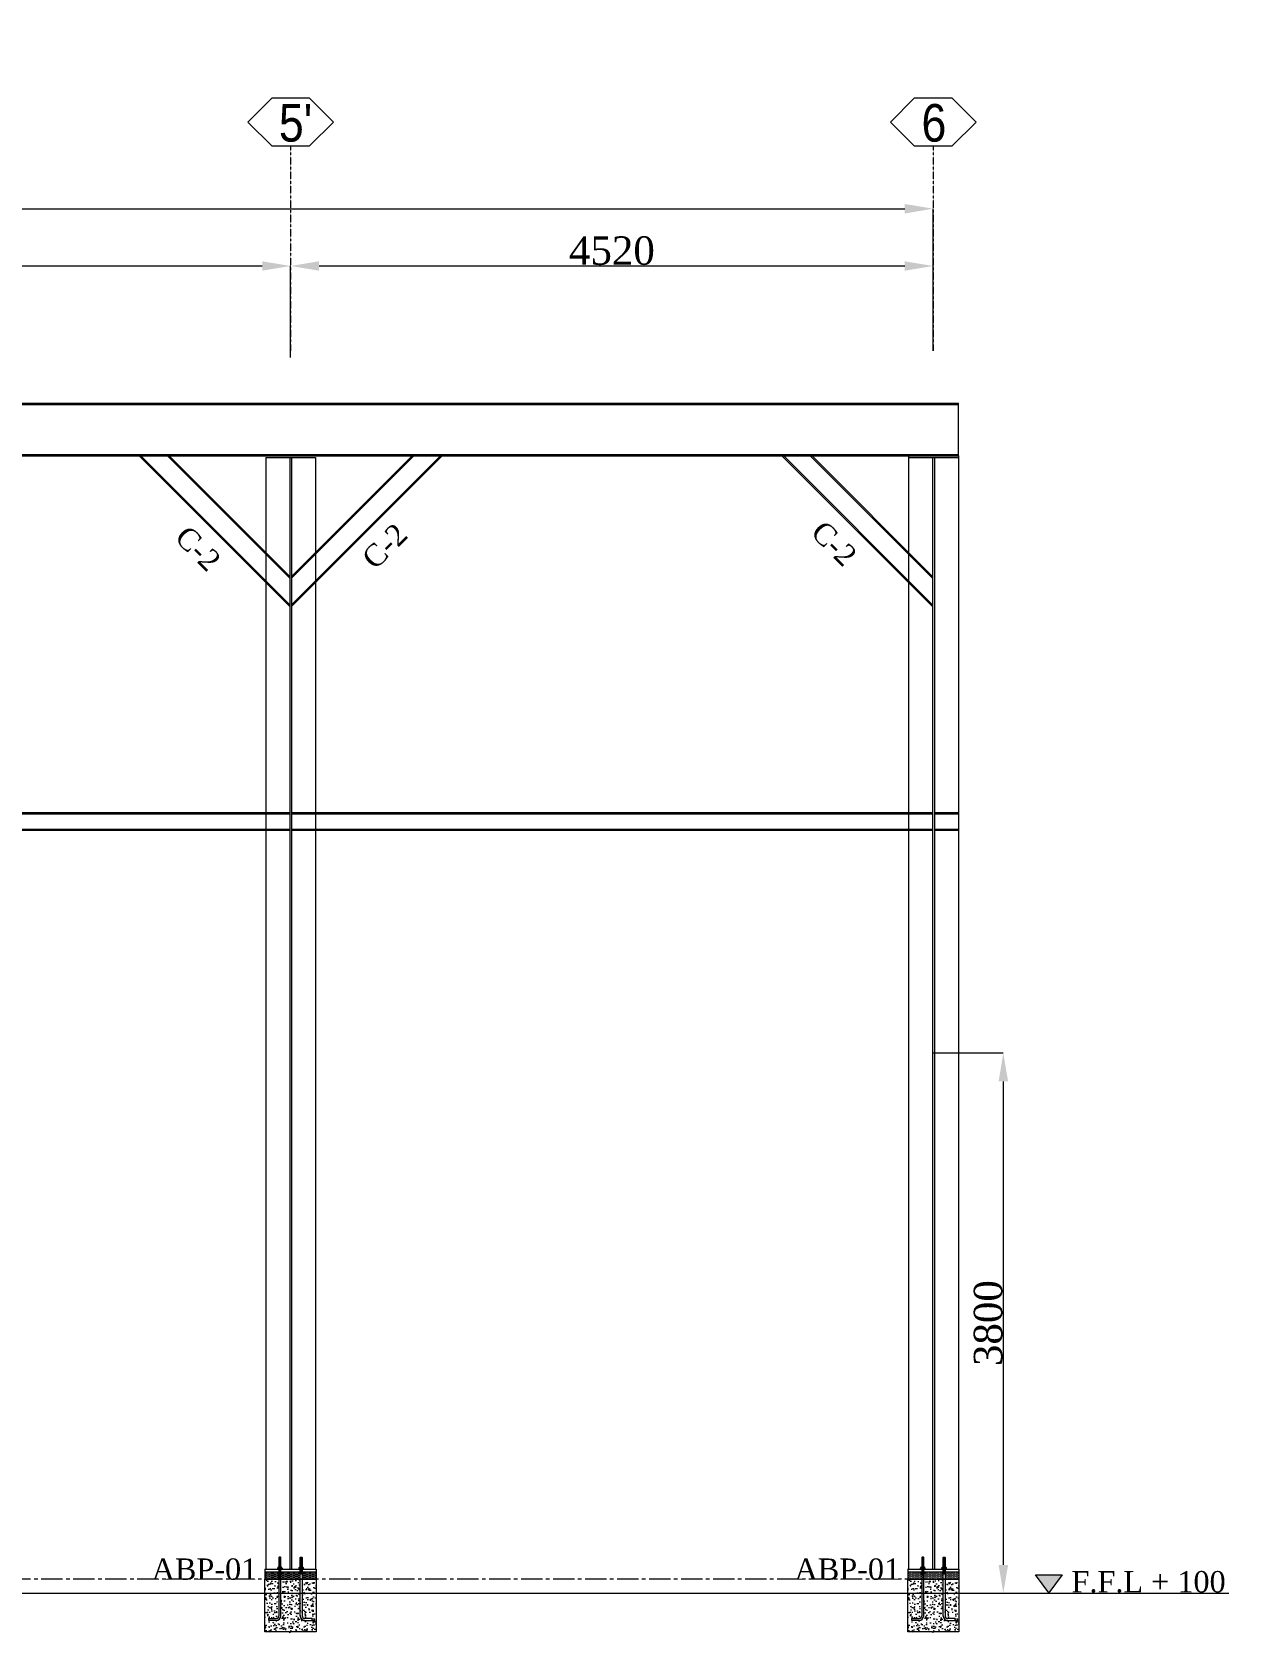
# Model space of a CAD drawing. Header units: millimetres. Extents: x 0 to 13151789, y -1482478 to 0.
# Drawn here: x 12806068 to 12814487, y -1377284 to -1366024 of the extents above; entities that cross this region are included whole.
import ezdxf
from ezdxf.entities.mleader import LeaderData, LeaderLine
from ezdxf.math import Vec2, Vec3

# ---------------------------------------------------------------- set-up
doc = ezdxf.new("R2010")
doc.units = ezdxf.units.MM
doc.header["$LTSCALE"] = 0.4
doc.header["$MEASUREMENT"] = 0
doc.header["$PDMODE"] = 66
for name, pattern in [('CENTER', [2, 1.25, -0.25, 0.25, -0.25]), ('CENTER2', [1.125, 0.75, -0.125, 0.125, -0.125]), ('XKITLINE03', [6, 3, -1, 1, -1])]:
    doc.linetypes.add(name, pattern=pattern)
doc.layers.get('Defpoints').update_dxf_attribs({"lineweight": 0})
for name, color, linetype, lineweight in [('2', 3, 'Continuous', 0), ('Bolt', 255, 'Continuous', 0), ('Grid', 202, 'CENTER', 0), ('GRIDDIM', 6, 'Continuous', 0), ('Layer 1', 7, 'Continuous', 0), ('MISCEL', 7, 'Continuous', 0), ('Other object type', 1, 'Continuous', 0), ('Outer Line', 1, 'Continuous', 0)]:
    doc.layers.add(name, color=color, linetype=linetype, lineweight=lineweight)
doc.styles.add('ARIAL_', font='arial.ttf')
doc.styles.add('style2', font='ARIALN.TTF')
doc.styles.add('TNROMAN', font='times.ttf')
doc.dimstyles.new('shahid', dxfattribs={"dimtxt": 37.0005, "dimasz": 20, "dimexe": 8, "dimexo": 10, "dimgap": 5, "dimtad": 3, "dimdec": 0, "dimrnd": 1, "dimzin": 0, "dimdsep": 46, "dimtxsty": 'style2', "dimcen": 0.09, "dimclrt": 1, "dimadec": 0, "dimazin": 0, "dimtfac": 1, "dimtdec": 0, "dimtix": 1, "dimtmove": 1, "dimatfit": 3, "dimfxl": 1, "dimtolj": 1, "dimtzin": 0, "dimlwd": 5, "dimlwe": 5, "dimarcsym": 0})

# ---------------------------------------------------------------- blocks, each defined once
blk = doc.blocks.new('*D256')
at = {"layer": 'Defpoints', "color": 0, "lineweight": 0, "transparency": 16777216}
for p in [(12812407, -1367267), (12769911, -1368267), (12812407, -1368267)]:
    blk.add_point(p, dxfattribs=at)
at = {"layer": 'Layer 1', "color": 8, "lineweight": 5, "transparency": 16777216}
for p, q in [((12769911, -1368267), (12769911, -1367267)), ((12770111, -1367267), (12812207, -1367267)), ((12812407, -1368267), (12812407, -1367267))]:
    blk.add_line(p, q, dxfattribs=at)
at = {"layer": 'Layer 1', "color": 8, "lineweight": 0, "transparency": 16777216}
for points in [[(12770111, -1367234), (12770111, -1367301), (12769911, -1367267)], [(12812207, -1367234), (12812207, -1367301), (12812407, -1367267)]]:
    blk.add_solid(points, dxfattribs=at)
at = {"layer": 'Layer 1', "color": 2, "lineweight": 0, "transparency": 16777216, "insert": (12791159, -1367158), "char_height": 200, "attachment_point": 5, "style": 'TNROMAN'}
blk.add_mtext('\\A1;LENGTH : 42496 O/O OF STEEL LINE ', dxfattribs=at)
blk = doc.blocks.new('*D257')
at = {"layer": 'Defpoints', "color": 0, "lineweight": 0, "transparency": 16777216}
for p in [(12807887, -1367670), (12803367, -1368291), (12807887, -1368313)]:
    blk.add_point(p, dxfattribs=at)
at = {"layer": 'Layer 1', "color": 8, "lineweight": 5, "transparency": 16777216}
for p, q in [((12803367, -1368291), (12803367, -1367670)), ((12803567, -1367670), (12807687, -1367670)), ((12807887, -1368313), (12807887, -1367670))]:
    blk.add_line(p, q, dxfattribs=at)
at = {"layer": 'Layer 1', "color": 8, "lineweight": 0, "transparency": 16777216}
for points in [[(12803567, -1367637), (12803567, -1367703), (12803367, -1367670)], [(12807687, -1367637), (12807687, -1367703), (12807887, -1367670)]]:
    blk.add_solid(points, dxfattribs=at)
at = {"layer": 'Layer 1', "color": 2, "lineweight": 0, "transparency": 16777216, "insert": (12805627, -1367563), "char_height": 200, "attachment_point": 5, "style": 'TNROMAN'}
blk.add_mtext('\\A1;4520', dxfattribs=at)
blk = doc.blocks.new('*D258')
at = {"layer": 'Defpoints', "color": 0, "lineweight": 0, "transparency": 16777216}
for p in [(12812407, -1367670), (12812407, -1367892), (12807887, -1368313)]:
    blk.add_point(p, dxfattribs=at)
at = {"layer": 'Layer 1', "color": 8, "lineweight": 5, "transparency": 16777216}
for p, q in [((12807887, -1368313), (12807887, -1367670)), ((12808087, -1367670), (12812207, -1367670)), ((12812407, -1367892), (12812407, -1367670))]:
    blk.add_line(p, q, dxfattribs=at)
at = {"layer": 'Layer 1', "color": 8, "lineweight": 0, "transparency": 16777216}
for points in [[(12808087, -1367637), (12808087, -1367703), (12807887, -1367670)], [(12812207, -1367637), (12812207, -1367703), (12812407, -1367670)]]:
    blk.add_solid(points, dxfattribs=at)
at = {"layer": 'Layer 1', "color": 2, "lineweight": 0, "transparency": 16777216, "insert": (12810147, -1367563), "char_height": 200, "attachment_point": 5, "style": 'TNROMAN'}
blk.add_mtext('\\A1;4520', dxfattribs=at)
blk = doc.blocks.new('*D265')
at = {"layer": 'Defpoints', "color": 0, "lineweight": 0, "transparency": 16777216}
for p in [(12812403, -1373205), (12812403, -1377005), (12812900, -1377005)]:
    blk.add_point(p, dxfattribs=at)
at = {"layer": 'Layer 1', "color": 8, "lineweight": 5, "transparency": 16777216}
for p, q in [((12812403, -1373205), (12812900, -1373205)), ((12812900, -1373405), (12812900, -1376805)), ((12812403, -1377005), (12812900, -1377005))]:
    blk.add_line(p, q, dxfattribs=at)
at = {"layer": 'Layer 1', "color": 8, "lineweight": 0, "transparency": 16777216}
for points in [[(12812867, -1373405), (12812934, -1373405), (12812900, -1373205)], [(12812867, -1376805), (12812934, -1376805), (12812900, -1377005)]]:
    blk.add_solid(points, dxfattribs=at)
at = {"layer": 'Layer 1', "color": 2, "lineweight": 0, "transparency": 16777216, "insert": (12812794, -1375105), "char_height": 200, "attachment_point": 5, "rotation": 90, "style": 'TNROMAN'}
blk.add_mtext('\\A1;3800', dxfattribs=at)

msp = doc.modelspace()

# ---------------------------------------------------------------- hatches: boundary and pattern name
at = {"layer": 'Bolt', "linetype": 'Continuous', "lineweight": 0, "ltscale": 20}
h = msp.add_hatch(dxfattribs=at)
h.set_pattern_fill('DOTS', color=4, scale=120)
h.set_pattern_definition([(0, (5202624.713, -2062242.627), (3.75, 7.5), [0, -7.5])])
h.paths.add_polyline_path([(12807818.1, -1376866.4), (12807810, -1376866.4), (12807810.9, -1376866.4, -0.1443782), (12807804.9, -1376864.3), (12807804.9, -1376855.6), (12807818.1, -1376855.4), (12807818.1, -1376854.8), (12807706.5, -1376854.8), (12807706.5, -1376904.8), (12807818.1, -1376904.8)])
h.paths.add_polyline_path([(12807798.3, -1376865.3, -0.0762137), (12807797.4, -1376864.3)], flags=16)
h.paths.add_polyline_path([(12807954.9, -1376866.4), (12807949.2, -1376866.4), (12807948.4, -1376865.4, -0.0858055), (12807947.4, -1376864.3), (12807947.4, -1376855.9), (12807954.9, -1376855.9), (12807954.9, -1376854.8), (12807818.1, -1376854.8), (12807818.1, -1376855.9), (12807825.6, -1376855.9), (12807825.6, -1376864.3, -0.0858055), (12807824.6, -1376865.4), (12807823.8, -1376866.4), (12807818.1, -1376866.4), (12807818.1, -1376904.8), (12807954.9, -1376904.8)])
h.paths.add_polyline_path([(12808066.5, -1376854.8), (12807968.1, -1376854.8), (12807968.1, -1376855.9), (12807975.6, -1376855.9), (12807975.6, -1376864.3, -0.0762137), (12807974.7, -1376865.3), (12807973.8, -1376866.4), (12807968.1, -1376866.4), (12807968.1, -1376904.8), (12808066.5, -1376904.8)])
h = msp.add_hatch(dxfattribs=at)
h.set_pattern_fill('DOTS', color=4, scale=120)
h.set_pattern_definition([(0, (5207146.558, -2062242.627), (3.75, 7.5), [0, -7.5])])
h.paths.add_polyline_path([(12812340, -1376866.4), (12812331.9, -1376866.4), (12812332.8, -1376866.4, -0.1443782), (12812326.7, -1376864.3), (12812326.7, -1376855.6), (12812340, -1376855.4), (12812340, -1376854.8), (12812228.3, -1376854.8), (12812228.3, -1376904.8), (12812340, -1376904.8)])
h.paths.add_polyline_path([(12812320.1, -1376865.3, -0.0762137), (12812319.3, -1376864.3)], flags=16)
h.paths.add_polyline_path([(12812476.7, -1376866.4), (12812471.1, -1376866.4), (12812470.2, -1376865.4, -0.0858055), (12812469.3, -1376864.3), (12812469.3, -1376855.9), (12812476.7, -1376855.9), (12812476.7, -1376854.8), (12812340, -1376854.8), (12812340, -1376855.9), (12812347.4, -1376855.9), (12812347.4, -1376864.3, -0.0858055), (12812346.5, -1376865.4), (12812345.6, -1376866.4), (12812340, -1376866.4), (12812340, -1376904.8), (12812476.7, -1376904.8)])
h.paths.add_polyline_path([(12812588.3, -1376854.8), (12812490, -1376854.8), (12812490, -1376855.9), (12812497.4, -1376855.9), (12812497.4, -1376864.3, -0.0762137), (12812496.6, -1376865.3), (12812495.7, -1376866.4), (12812490, -1376866.4), (12812490, -1376904.8), (12812588.3, -1376904.8)])
at = {"layer": 'Other object type', "lineweight": 0, "transparency": 33554526}
h = msp.add_hatch(dxfattribs=at)
h.set_pattern_fill('AR-CONC', color=255, scale=10)
h.set_pattern_definition([(50, (5201160.493, -2060284.834), (71.72601826, -6.2752135), [7.5, -82.5]), (355, (5201160.49, -2060284.834), (-13.87513336, 75.2192134), [6, -66]), (100.4514445, (5201166.47, -2060285.36), (57.8508847, 68.9439991), [6.3740192, -70.1142112]), (46.1842, (5201160.49, -2060264.83), (106.7241331, -16.5519281), [11.25, -123.75]), (96.6356355, (5201169.39, -2060266.21), (93.4661946, 97.4118601), [9.5610342, -105.171376]), (351.184164, (5201160.49, -2060264.83), (93.4661945, 97.41186), [9, -99.0000001]), (21, (5201170.493, -2060269.834), (59.6907052, -40.26188907), [7.5, -82.5]), (326, (5201170.49, -2060269.834), (24.3315332, 72.5150045), [6, -66]), (71.4514447, (5201175.47, -2060273.19), (84.0222377, 32.2531153), [6.374019, -70.1142112]), (37.5, (5201160.493, -2060284.834), (1.21598553, 33.28938538), [0, -65.2, 0, -67, 0, -66.25]), (7.5, (5201160.493, -2060284.834), (26.30695374, 39.44117119), [0, -38.2, 0, -63.7, 0, -25.25]), (327.5, (5201138.193, -2060284.834), (53.38224362, -2.25548717), [0, -25, 0, -78, 0, -103.5]), (317.5, (5201128.193, -2060284.834), (58.31861693, 10.01049823), [0, -32.5, 0, -51.8, 0, -73.5])])
h.paths.add_polyline_path([(12807954.9, -1376904.8), (12807818.1, -1376904.8), (12807818.1, -1377163.7, -0.4142167), (12807785.5, -1377196.3), (12807734.5, -1377196.3), (12807734.5, -1377183), (12807785.5, -1377183, 0.4142179), (12807804.9, -1377163.7), (12807804.9, -1376904.8), (12807706.5, -1376904.8), (12807706.5, -1377275.5), (12807879.6, -1377275.5), (12807882.8, -1377284.3), (12807889.2, -1377266.8), (12807892.4, -1377275.5), (12808066.5, -1377275.5), (12808066.5, -1376904.8), (12807968.1, -1376904.8), (12807968.1, -1377163.7, 0.4142093), (12807987.5, -1377183), (12808038.5, -1377183), (12808038.5, -1377196.3), (12807987.5, -1377196.3, -0.4142104), (12807954.9, -1377163.7)])
h = msp.add_hatch(dxfattribs=at)
h.set_pattern_fill('AR-CONC', color=255, scale=10)
h.set_pattern_definition([(50, (5205682.34, -2060284.834), (71.72601826, -6.2752135), [7.5, -82.5]), (355, (5205682.34, -2060284.834), (-13.87513336, 75.2192134), [6, -66]), (100.4514445, (5205688.315, -2060285.36), (57.8508847, 68.9439991), [6.3740192, -70.1142112]), (46.1842, (5205682.34, -2060264.83), (106.7241331, -16.5519281), [11.25, -123.75]), (96.6356355, (5205691.23, -2060266.21), (93.4661946, 97.4118601), [9.5610342, -105.171376]), (351.184164, (5205682.34, -2060264.83), (93.4661945, 97.41186), [9, -99.0000001]), (21, (5205692.34, -2060269.834), (59.6907052, -40.26188907), [7.5, -82.5]), (326, (5205692.34, -2060269.834), (24.3315332, 72.5150045), [6, -66]), (71.4514447, (5205697.31, -2060273.19), (84.0222377, 32.2531153), [6.374019, -70.1142112]), (37.5, (5205682.338, -2060284.834), (1.21598553, 33.28938538), [0, -65.2, 0, -67, 0, -66.25]), (7.5, (5205682.34, -2060284.834), (26.30695374, 39.44117119), [0, -38.2, 0, -63.7, 0, -25.25]), (327.5, (5205660.038, -2060284.834), (53.38224362, -2.25548717), [0, -25, 0, -78, 0, -103.5]), (317.5, (5205650.04, -2060284.834), (58.31861693, 10.01049823), [0, -32.5, 0, -51.8, 0, -73.5])])
h.paths.add_polyline_path([(12812476.7, -1376904.8), (12812340, -1376904.8), (12812340, -1377163.7, -0.4142167), (12812307.4, -1377196.3), (12812256.3, -1377196.3), (12812256.3, -1377183), (12812307.4, -1377183, 0.4142179), (12812326.7, -1377163.7), (12812326.7, -1376904.8), (12812228.3, -1376904.8), (12812228.3, -1377275.5), (12812401.4, -1377275.5), (12812404.6, -1377284.3), (12812411.1, -1377266.8), (12812414.2, -1377275.5), (12812588.3, -1377275.5), (12812588.3, -1376904.8), (12812490, -1376904.8), (12812490, -1377163.7, 0.4142093), (12812509.3, -1377183), (12812560.4, -1377183), (12812560.4, -1377196.3), (12812509.3, -1377196.3, -0.4142104), (12812476.7, -1377163.7)])
at = {"layer": 'Other object type', "lineweight": 0}
h = msp.add_hatch(color=4, dxfattribs=at)
h.dxf.hatch_style = 1
h.paths.add_polyline_path([(12813126.8, -1376876.3), (12813220.4, -1377002.3), (12813314, -1376876.3)])

# ---------------------------------------------------------------- linework, layer by layer
at = {"layer": '2', "lineweight": 0}
for p, q in [((12807712.3, -1369016.8), (12807712.3, -1376834.8)), ((12807881.3, -1369016.8), (12807881.3, -1376834.8)), ((12807893.3, -1369016.8), (12807893.3, -1376834.8)), ((12808062.3, -1369016.8), (12808062.3, -1376834.8)), ((12812234.2, -1369004.8), (12812234.2, -1376834.8)), ((12812403.2, -1369016.8), (12812403.2, -1376834.8)), ((12812415.2, -1369016.8), (12812415.2, -1376834.8)), ((12812584.2, -1369004.8), (12812584.2, -1376834.8)), ((12807706.5, -1376834.8), (12808066.5, -1376834.8)), ((12807706.5, -1376834.8), (12807706.5, -1376854.8)), ((12808066.5, -1376834.8), (12808066.5, -1376854.8)), ((12812228.3, -1376834.8), (12812588.3, -1376834.8)), ((12812228.3, -1376834.8), (12812228.3, -1376854.8)), ((12812588.3, -1376834.8), (12812588.3, -1376854.8)), ((12807706.5, -1376854.8), (12808066.5, -1376854.8)), ((12812228.3, -1376854.8), (12812588.3, -1376854.8))]:
    msp.add_line(p, q, dxfattribs=at)
at = {"layer": '2', "lineweight": 0, "const_width": 5}
for points in [[(12808066.5, -1376854.8), (12807706.5, -1376854.8), (12807706.5, -1376834.8), (12808066.5, -1376834.8)], [(12812588.3, -1376854.8), (12812228.3, -1376854.8), (12812228.3, -1376834.8), (12812588.3, -1376834.8)]]:
    msp.add_lwpolyline(points, close=True, dxfattribs=at)
at = {"layer": 'Bolt', "color": 4, "linetype": 'Continuous', "lineweight": 0, "ltscale": 20}
for p, q in [((12807797.7, -1376856.7), (12807797.7, -1376856.7)), ((12807799.2, -1376866.1), (12807799.2, -1376866.1)), ((12807802.3, -1376866.1), (12807802.3, -1376866.1)), ((12807805.5, -1376866.1), (12807805.5, -1376866.1)), ((12807808.6, -1376866.1), (12807808.6, -1376866.1)), ((12807825.8, -1376856.7), (12807825.8, -1376856.7)), ((12807961.7, -1376866.1), (12807961.7, -1376866.1)), ((12812319.5, -1376856.7), (12812319.5, -1376856.7)), ((12812321.1, -1376866.1), (12812321.1, -1376866.1)), ((12812324.2, -1376866.1), (12812324.2, -1376866.1)), ((12812327.3, -1376866.1), (12812327.3, -1376866.1)), ((12812330.4, -1376866.1), (12812330.4, -1376866.1)), ((12812347.6, -1376856.7), (12812347.6, -1376856.7)), ((12812483.6, -1376866.1), (12812483.6, -1376866.1))]:
    msp.add_line(p, q, dxfattribs=at)
at = {"layer": 'Grid', "linetype": 'XKITLINE03', "lineweight": 0}
for p, q in [((12807887.3, -1366825.4), (12807887.3, -1368266.8)), ((12812407.3, -1366825.4), (12812407.3, -1368266.8))]:
    msp.add_line(p, q, dxfattribs=at)
at = {"layer": 'Grid', "linetype": 'XKITLINE03', "lineweight": 0, "ltscale": 350}
for points in [[(12807754.2, -1366825.4), (12808020.5, -1366825.4), (12808188.3, -1366657.6), (12808020.5, -1366489.8), (12807754.2, -1366489.8), (12807586.4, -1366657.6)], [(12812274.2, -1366825.4), (12812540.5, -1366825.4), (12812708.3, -1366657.6), (12812540.5, -1366489.8), (12812274.2, -1366489.8), (12812106.4, -1366657.6)]]:
    msp.add_lwpolyline(points, close=True, dxfattribs=at)
at = {"layer": 'GRIDDIM', "lineweight": 0}
msp.add_line((12812234.2, -1369016.8), (12812584.2, -1369016.8), dxfattribs=at)
at = {"layer": 'MISCEL', "lineweight": 0}
for p, q in [((12807831.3, -1376833.2), (12807791.7, -1376833.2)), ((12807791.7, -1376834.8), (12807791.7, -1376833.2)), ((12807831.3, -1376834.8), (12807791.7, -1376834.8)), ((12807796.3, -1376833.2), (12807796.3, -1376834.8)), ((12807797.4, -1376824.3), (12807799.2, -1376822.1)), ((12807797.4, -1376824.3), (12807797.4, -1376832.6)), ((12807825.6, -1376832.6), (12807797.4, -1376832.6)), ((12807823.8, -1376822.1), (12807799.2, -1376822.1)), ((12807804.7, -1376822.9), (12807817.9, -1376822.7)), ((12807806.5, -1376750.8), (12807804.9, -1376752.4)), ((12807804.9, -1376752.4), (12807804.9, -1377163.7)), ((12807804.9, -1376753.4), (12807818, -1376753.1)), ((12807804.9, -1376756.8), (12807818.1, -1376756.5)), ((12807804.9, -1376764), (12807818.1, -1376763.8)), ((12807804.9, -1376771.3), (12807818.1, -1376771)), ((12807804.9, -1376778.5), (12807818, -1376778.3)), ((12807804.9, -1376785.8), (12807818.1, -1376785.6)), ((12807804.9, -1376793), (12807818.1, -1376792.8)), ((12807804.9, -1376802.2), (12807818.1, -1376802)), ((12807804.9, -1376809.5), (12807818.1, -1376809.3)), ((12807804.9, -1376818.7), (12807818.1, -1376818.4)), ((12807804.9, -1376820.5), (12807818.1, -1376820.3)), ((12807804.9, -1376829.3), (12807804.9, -1376838.2)), ((12807804.9, -1376847.2), (12807818.1, -1376847)), ((12807804.9, -1376848.3), (12807818.1, -1376848.1)), ((12807805, -1376825.5), (12807818.2, -1376825.2)), ((12807805.2, -1376753.1), (12807816.6, -1376752.9)), ((12807805.4, -1376760.4), (12807818.1, -1376760.2)), ((12807805.5, -1376767.6), (12807818.1, -1376767.4)), ((12807805.6, -1376774.9), (12807818.1, -1376774.7)), ((12807805.7, -1376782.1), (12807817.1, -1376781.9)), ((12807805.7, -1376798.6), (12807817.1, -1376798.4)), ((12807805.9, -1376789.4), (12807817.2, -1376789.2)), ((12807805.9, -1376796.7), (12807817.2, -1376796.5)), ((12807805.9, -1376805.9), (12807817.2, -1376805.7)), ((12807805.9, -1376813.1), (12807817.2, -1376812.9)), ((12807805.9, -1376815), (12807817.2, -1376814.8)), ((12807805.9, -1376827.6), (12807817.2, -1376827.4)), ((12807805.9, -1376841.5), (12807817.2, -1376841.3)), ((12807816.5, -1376750.8), (12807806.5, -1376750.8)), ((12807818.1, -1376752.4), (12807816.5, -1376750.8)), ((12807818.1, -1377163.7), (12807818.1, -1376752.4)), ((12807825.6, -1376824.3), (12807823.8, -1376822.1)), ((12807825.6, -1376832.6), (12807825.6, -1376824.3)), ((12807826.7, -1376833.2), (12807826.7, -1376834.8)), ((12807831.3, -1376834.8), (12807831.3, -1376833.2)), ((12807941.7, -1376833.2), (12807981.3, -1376833.2)), ((12807941.7, -1376834.8), (12807941.7, -1376833.2)), ((12807941.7, -1376834.8), (12807981.3, -1376834.8)), ((12807946.3, -1376833.2), (12807946.3, -1376834.8)), ((12807947.4, -1376824.3), (12807949.2, -1376822.1)), ((12807947.4, -1376832.6), (12807947.4, -1376824.3)), ((12807947.4, -1376832.6), (12807975.6, -1376832.6)), ((12807949.2, -1376822.1), (12807973.8, -1376822.1)), ((12807968, -1376825.5), (12807954.8, -1376825.2)), ((12807954.9, -1376752.4), (12807956.5, -1376750.8)), ((12807954.9, -1377163.7), (12807954.9, -1376752.4)), ((12807968.1, -1376785.8), (12807954.9, -1376785.6)), ((12807968.1, -1376793), (12807954.9, -1376792.8)), ((12807968.1, -1376802.2), (12807954.9, -1376802)), ((12807968.1, -1376809.5), (12807954.9, -1376809.3)), ((12807968.1, -1376818.7), (12807954.9, -1376818.4)), ((12807968.1, -1376820.5), (12807954.9, -1376820.3)), ((12807968.1, -1376847.2), (12807954.9, -1376847)), ((12807968.1, -1376848.3), (12807954.9, -1376848.1)), ((12807968.1, -1376753.4), (12807955, -1376753.1)), ((12807968.2, -1376756.8), (12807955, -1376756.5)), ((12807968.2, -1376764), (12807955, -1376763.8)), ((12807968.2, -1376778.5), (12807955, -1376778.3)), ((12807968.4, -1376771.3), (12807955.1, -1376771.1)), ((12807968.3, -1376822.9), (12807955.1, -1376822.7)), ((12807967.1, -1376789.4), (12807955.8, -1376789.2)), ((12807967.1, -1376796.7), (12807955.8, -1376796.5)), ((12807967.1, -1376805.9), (12807955.8, -1376805.7)), ((12807967.1, -1376813.1), (12807955.8, -1376812.9)), ((12807967.1, -1376815), (12807955.8, -1376814.8)), ((12807967.1, -1376827.6), (12807955.8, -1376827.4)), ((12807967.1, -1376841.5), (12807955.8, -1376841.3)), ((12807967.3, -1376760.4), (12807955.9, -1376760.2)), ((12807967.3, -1376767.6), (12807955.9, -1376767.4)), ((12807967.3, -1376782.1), (12807955.9, -1376781.9)), ((12807967.3, -1376798.6), (12807955.9, -1376798.4)), ((12807967.4, -1376754.9), (12807956.1, -1376754.7)), ((12807967.4, -1376774.9), (12807956.1, -1376774.7)), ((12807956.5, -1376750.8), (12807966.5, -1376750.8)), ((12807966.5, -1376750.8), (12807968.1, -1376752.4)), ((12807968.1, -1376752.4), (12807968.1, -1377163.7)), ((12807968.1, -1376829.3), (12807968.1, -1376838.2)), ((12807975.6, -1376824.3), (12807973.8, -1376822.1)), ((12807975.6, -1376824.3), (12807975.6, -1376832.6)), ((12807976.7, -1376833.2), (12807976.7, -1376834.8)), ((12807981.3, -1376834.8), (12807981.3, -1376833.2)), ((12812353.2, -1376833.2), (12812313.5, -1376833.2)), ((12812313.5, -1376834.8), (12812313.5, -1376833.2)), ((12812353.2, -1376834.8), (12812313.5, -1376834.8)), ((12812318.1, -1376833.2), (12812318.1, -1376834.8)), ((12812319.3, -1376824.3), (12812321, -1376822.1)), ((12812319.3, -1376824.3), (12812319.3, -1376832.6)), ((12812347.4, -1376832.6), (12812319.3, -1376832.6)), ((12812345.6, -1376822.1), (12812321, -1376822.1)), ((12812326.5, -1376822.9), (12812339.8, -1376822.7)), ((12812328.3, -1376750.8), (12812326.7, -1376752.4)), ((12812326.7, -1376752.4), (12812326.7, -1377163.7)), ((12812326.7, -1376753.4), (12812339.8, -1376753.1)), ((12812326.7, -1376756.8), (12812340, -1376756.5)), ((12812326.7, -1376764), (12812340, -1376763.8)), ((12812326.7, -1376771.3), (12812340, -1376771)), ((12812326.7, -1376778.5), (12812339.8, -1376778.3)), ((12812326.7, -1376785.8), (12812340, -1376785.6)), ((12812326.7, -1376793), (12812340, -1376792.8)), ((12812326.7, -1376802.2), (12812340, -1376802)), ((12812326.7, -1376809.5), (12812340, -1376809.3)), ((12812326.7, -1376818.7), (12812340, -1376818.4)), ((12812326.7, -1376820.5), (12812340, -1376820.3)), ((12812326.7, -1376829.3), (12812326.7, -1376838.2)), ((12812326.7, -1376847.2), (12812340, -1376847)), ((12812326.7, -1376848.3), (12812340, -1376848.1)), ((12812326.9, -1376825.5), (12812340.1, -1376825.2)), ((12812327.1, -1376753.1), (12812338.4, -1376752.9)), ((12812327.2, -1376760.4), (12812340, -1376760.2)), ((12812327.3, -1376767.6), (12812340, -1376767.4)), ((12812327.5, -1376774.9), (12812340, -1376774.7)), ((12812327.6, -1376782.1), (12812338.9, -1376781.9)), ((12812327.6, -1376798.6), (12812338.9, -1376798.4)), ((12812327.7, -1376789.4), (12812339, -1376789.2)), ((12812327.7, -1376796.7), (12812339, -1376796.5)), ((12812327.7, -1376805.9), (12812339, -1376805.7)), ((12812327.7, -1376813.1), (12812339, -1376812.9)), ((12812327.7, -1376815), (12812339, -1376814.8)), ((12812327.7, -1376827.6), (12812339, -1376827.4)), ((12812327.8, -1376841.5), (12812339.1, -1376841.3)), ((12812338.4, -1376750.8), (12812328.3, -1376750.8)), ((12812340, -1376752.4), (12812338.4, -1376750.8)), ((12812340, -1377163.7), (12812340, -1376752.4)), ((12812347.4, -1376824.3), (12812345.6, -1376822.1)), ((12812347.4, -1376832.6), (12812347.4, -1376824.3)), ((12812348.6, -1376833.2), (12812348.6, -1376834.8)), ((12812353.2, -1376834.8), (12812353.2, -1376833.2)), ((12812463.5, -1376833.2), (12812503.2, -1376833.2)), ((12812463.5, -1376834.8), (12812463.5, -1376833.2)), ((12812463.5, -1376834.8), (12812503.2, -1376834.8)), ((12812468.1, -1376833.2), (12812468.1, -1376834.8)), ((12812469.3, -1376824.3), (12812471.1, -1376822.1)), ((12812469.3, -1376832.6), (12812469.3, -1376824.3)), ((12812469.3, -1376832.6), (12812497.4, -1376832.6)), ((12812471.1, -1376822.1), (12812495.7, -1376822.1)), ((12812489.8, -1376825.5), (12812476.6, -1376825.2)), ((12812476.7, -1376752.4), (12812478.3, -1376750.8)), ((12812476.7, -1377163.7), (12812476.7, -1376752.4)), ((12812490, -1376785.8), (12812476.7, -1376785.6)), ((12812490, -1376793), (12812476.7, -1376792.8)), ((12812490, -1376802.2), (12812476.7, -1376802)), ((12812490, -1376809.5), (12812476.7, -1376809.3)), ((12812490, -1376818.7), (12812476.7, -1376818.4)), ((12812490, -1376820.5), (12812476.7, -1376820.3)), ((12812490, -1376847.2), (12812476.7, -1376847)), ((12812490, -1376848.3), (12812476.7, -1376848.1)), ((12812490, -1376753.4), (12812476.9, -1376753.1)), ((12812490.1, -1376756.8), (12812476.9, -1376756.5)), ((12812490.1, -1376764), (12812476.9, -1376763.8)), ((12812490.1, -1376778.5), (12812476.9, -1376778.3)), ((12812490.2, -1376822.9), (12812476.9, -1376822.7)), ((12812490.2, -1376771.3), (12812477, -1376771.1)), ((12812489, -1376789.4), (12812477.6, -1376789.2)), ((12812489, -1376796.7), (12812477.6, -1376796.5)), ((12812489, -1376805.9), (12812477.6, -1376805.7)), ((12812489, -1376813.1), (12812477.6, -1376812.9)), ((12812489, -1376815), (12812477.6, -1376814.8)), ((12812489, -1376827.6), (12812477.6, -1376827.4)), ((12812488.9, -1376841.5), (12812477.6, -1376841.3)), ((12812489.1, -1376760.4), (12812477.8, -1376760.2)), ((12812489.1, -1376767.6), (12812477.8, -1376767.4)), ((12812489.1, -1376782.1), (12812477.8, -1376781.9)), ((12812489.1, -1376798.6), (12812477.8, -1376798.4)), ((12812489.2, -1376754.9), (12812477.9, -1376754.7)), ((12812489.2, -1376774.9), (12812477.9, -1376774.7)), ((12812478.3, -1376750.8), (12812488.4, -1376750.8)), ((12812488.4, -1376750.8), (12812490, -1376752.4)), ((12812490, -1376752.4), (12812490, -1377163.7)), ((12812490, -1376829.3), (12812490, -1376838.2)), ((12812497.4, -1376824.3), (12812495.7, -1376822.1)), ((12812497.4, -1376824.3), (12812497.4, -1376832.6)), ((12812498.6, -1376833.2), (12812498.6, -1376834.8)), ((12812503.2, -1376834.8), (12812503.2, -1376833.2)), ((12807825.6, -1376855.9), (12807797.4, -1376855.9)), ((12807797.4, -1376864.3), (12807797.4, -1376855.9)), ((12807797.4, -1376864.3), (12807799.2, -1376866.4)), ((12807823.8, -1376866.4), (12807799.2, -1376866.4)), ((12807804.9, -1376855.6), (12807818.1, -1376855.4)), ((12807804.9, -1376864.3), (12807804.9, -1376855.9)), ((12807804.9, -1376862.9), (12807818.1, -1376862.6)), ((12807804.9, -1376870.7), (12807818.1, -1376870.5)), ((12807805.9, -1376852), (12807817.2, -1376851.8)), ((12807805.9, -1376859.2), (12807817.2, -1376859)), ((12807805.9, -1376866.5), (12807817.2, -1376866.3)), ((12807825.6, -1376864.3), (12807823.8, -1376866.4)), ((12807825.6, -1376855.9), (12807825.6, -1376864.3)), ((12807947.4, -1376855.9), (12807975.6, -1376855.9)), ((12807947.4, -1376855.9), (12807947.4, -1376864.3)), ((12807947.4, -1376864.3), (12807949.2, -1376866.4)), ((12807949.2, -1376866.4), (12807973.8, -1376866.4)), ((12807968.1, -1376855.6), (12807954.9, -1376855.4)), ((12807968.1, -1376862.9), (12807954.9, -1376862.6)), ((12807968.1, -1376870.7), (12807954.9, -1376870.5)), ((12807967.1, -1376852), (12807955.8, -1376851.8)), ((12807967.1, -1376859.2), (12807955.8, -1376859)), ((12807967.1, -1376866.5), (12807955.8, -1376866.3)), ((12807968.1, -1376864.3), (12807968.1, -1376855.9)), ((12807975.6, -1376864.3), (12807973.8, -1376866.4)), ((12807975.6, -1376864.3), (12807975.6, -1376855.9)), ((12812347.4, -1376855.9), (12812319.3, -1376855.9)), ((12812319.3, -1376864.3), (12812319.3, -1376855.9)), ((12812319.3, -1376864.3), (12812321, -1376866.4)), ((12812345.6, -1376866.4), (12812321, -1376866.4)), ((12812326.7, -1376855.6), (12812340, -1376855.4)), ((12812326.7, -1376864.3), (12812326.7, -1376855.9)), ((12812326.7, -1376862.9), (12812340, -1376862.6)), ((12812326.7, -1376870.7), (12812340, -1376870.5)), ((12812327.8, -1376852), (12812339.1, -1376851.8)), ((12812327.8, -1376859.2), (12812339.1, -1376859)), ((12812327.8, -1376866.5), (12812339.1, -1376866.3)), ((12812347.4, -1376864.3), (12812345.6, -1376866.4)), ((12812347.4, -1376855.9), (12812347.4, -1376864.3)), ((12812469.3, -1376855.9), (12812497.4, -1376855.9)), ((12812469.3, -1376855.9), (12812469.3, -1376864.3)), ((12812469.3, -1376864.3), (12812471.1, -1376866.4)), ((12812471.1, -1376866.4), (12812495.7, -1376866.4)), ((12812490, -1376855.6), (12812476.7, -1376855.4)), ((12812490, -1376862.9), (12812476.7, -1376862.6)), ((12812490, -1376870.7), (12812476.7, -1376870.5)), ((12812488.9, -1376852), (12812477.6, -1376851.8)), ((12812488.9, -1376859.2), (12812477.6, -1376859)), ((12812488.9, -1376866.5), (12812477.6, -1376866.3)), ((12812490, -1376864.3), (12812490, -1376855.9)), ((12812497.4, -1376864.3), (12812495.7, -1376866.4)), ((12812497.4, -1376864.3), (12812497.4, -1376855.9)), ((12807734.5, -1377196.3), (12807734.5, -1377183)), ((12807734.5, -1377183), (12807785.5, -1377183)), ((12808038.5, -1377183), (12807987.5, -1377183)), ((12808038.5, -1377196.3), (12808038.5, -1377183)), ((12812256.3, -1377196.3), (12812256.3, -1377183)), ((12812256.3, -1377183), (12812307.4, -1377183)), ((12812560.4, -1377183), (12812509.3, -1377183)), ((12812560.4, -1377196.3), (12812560.4, -1377183)), ((12807785.5, -1377196.3), (12807734.5, -1377196.3)), ((12807987.5, -1377196.3), (12808038.5, -1377196.3)), ((12812307.4, -1377196.3), (12812256.3, -1377196.3)), ((12812509.3, -1377196.3), (12812560.4, -1377196.3))]:
    msp.add_line(p, q, dxfattribs=at)
for centre, radius, start, end in [((12807801.2, -1376826.4), 4.3, 30.15902, 149.84098), ((12807811.5, -1376833.4), 11.3, 54.12444, 125.87556), ((12807821.8, -1376826.4), 4.3, 30.15902, 149.84098), ((12807951.2, -1376826.4), 4.3, 30.15902, 149.84098), ((12807961.5, -1376833.4), 11.3, 54.12444, 125.87556), ((12807971.8, -1376826.4), 4.3, 30.15902, 149.84098), ((12812323, -1376826.4), 4.3, 30.15902, 149.84098), ((12812333.3, -1376833.4), 11.3, 54.12444, 125.87556), ((12812343.7, -1376826.4), 4.3, 30.15902, 149.84098), ((12812473, -1376826.4), 4.3, 30.15902, 149.84098), ((12812483.3, -1376833.4), 11.3, 54.12444, 125.87556), ((12812493.7, -1376826.4), 4.3, 30.15902, 149.84098), ((12807801.2, -1376862.1), 4.3, 210.15902, 329.84098), ((12807811.5, -1376855.1), 11.3, 234.12444, 305.87556), ((12807821.8, -1376862.1), 4.3, 210.15902, 329.84098), ((12807951.2, -1376862.1), 4.3, 210.15902, 329.84098), ((12807961.5, -1376855.1), 11.3, 234.12444, 305.87556), ((12807971.8, -1376862.1), 4.3, 210.15902, 329.84098), ((12812323, -1376862.1), 4.3, 210.15902, 329.84098), ((12812333.3, -1376855.1), 11.3, 234.12444, 305.87556), ((12812343.7, -1376862.1), 4.3, 210.15902, 329.84098), ((12812473, -1376862.1), 4.3, 210.15902, 329.84098), ((12812483.3, -1376855.1), 11.3, 234.12444, 305.87556), ((12812493.7, -1376862.1), 4.3, 210.15902, 329.84098), ((12807785.5, -1377163.7), 32.6, 270, 0), ((12807785.5, -1377163.7), 19.3, 270, 0), ((12807987.5, -1377163.7), 32.6, 180, 270), ((12807987.5, -1377163.7), 19.3, 180, 270), ((12812307.4, -1377163.7), 32.6, 270, 0), ((12812307.4, -1377163.7), 19.3, 270, 0), ((12812509.3, -1377163.7), 32.6, 180, 270), ((12812509.3, -1377163.7), 19.3, 180, 270)]:
    msp.add_arc(centre, radius, start, end, dxfattribs=at)
at = {"layer": 'Other object type', "color": 4, "lineweight": 0}
for p, q in [((12770337.3, -1368634.8), (12812584.2, -1368634.8)), ((12770337.3, -1368644.8), (12812584.2, -1368644.8)), ((12812584.2, -1369004.8), (12812584.2, -1368634.8)), ((12769911.3, -1369004.8), (12812584.2, -1369004.8)), ((12770337.3, -1368994.8), (12812584.2, -1368994.8))]:
    msp.add_line(p, q, dxfattribs=at)
at = {"layer": 'Other object type', "color": 241, "lineweight": 0}
for p, q in [((12807881.3, -1370065.5), (12806820.7, -1369004.8)), ((12807881.3, -1370052.8), (12806833.4, -1369004.8)), ((12807881.3, -1369866.1), (12807020.1, -1369004.8)), ((12807881.3, -1369853.4), (12807032.8, -1369004.8)), ((12807712.3, -1369016.8), (12808062.3, -1369016.8)), ((12807893.3, -1370065.5), (12808954, -1369004.8)), ((12807893.3, -1369853.4), (12808741.9, -1369004.8)), ((12807893.3, -1369866.1), (12808754.6, -1369004.8)), ((12807893.3, -1370052.8), (12808941.3, -1369004.8)), ((12812403.2, -1370065.5), (12811342.5, -1369004.8)), ((12812403.2, -1370052.8), (12811355.3, -1369004.8)), ((12812403.2, -1369866.1), (12811541.9, -1369004.8)), ((12812403.2, -1369853.4), (12811554.7, -1369004.8)), ((12807881.3, -1371516.3), (12803373.3, -1371516.3)), ((12807881.3, -1371525.3), (12803373.3, -1371525.3)), ((12812403.2, -1371516.3), (12807893.3, -1371516.3)), ((12812403.2, -1371525.3), (12807893.3, -1371525.3)), ((12812584.2, -1371516.3), (12812415.2, -1371516.3)), ((12812584.2, -1371525.3), (12812415.2, -1371525.3)), ((12807881.3, -1371632.3), (12803373.3, -1371632.3)), ((12807881.3, -1371641.3), (12803373.3, -1371641.3)), ((12812403.2, -1371632.3), (12807893.3, -1371632.3)), ((12812403.2, -1371641.3), (12807893.3, -1371641.3)), ((12812584.2, -1371632.3), (12812415.2, -1371632.3)), ((12812584.2, -1371641.3), (12812415.2, -1371641.3)), ((12769911.3, -1377004.8), (12814487.5, -1377004.8))]:
    msp.add_line(p, q, dxfattribs=at)
at = {"layer": 'Other object type', "color": 241, "linetype": 'CENTER2', "lineweight": 0, "ltscale": 500}
msp.add_line((12812583.3, -1376904.8), (12769911.3, -1376904.8), dxfattribs=at)
at = {"layer": 'Other object type', "color": 255, "lineweight": 0, "transparency": 33554526}
for points in [[(12808066.5, -1376904.8), (12808066.5, -1377275.5), (12807892.4, -1377275.5), (12807889.2, -1377266.8), (12807882.8, -1377284.3), (12807879.6, -1377275.5), (12807706.5, -1377275.5), (12807706.5, -1376904.8)], [(12812588.3, -1376904.8), (12812588.3, -1377275.5), (12812414.2, -1377275.5), (12812411.1, -1377266.8), (12812404.6, -1377284.3), (12812401.4, -1377275.5), (12812228.3, -1377275.5), (12812228.3, -1376904.8)]]:
    msp.add_lwpolyline(points, close=True, dxfattribs=at)
at = {"layer": 'Other object type', "color": 4, "lineweight": 0}
msp.add_lwpolyline([(12813314, -1376876.3), (12813220.4, -1377002.3), (12813126.8, -1376876.3)], close=True, dxfattribs=at)
at = {"layer": 'Outer Line', "color": 0, "lineweight": 0}
for p, q in [((12807706.5, -1376854.8), (12807706.5, -1376904.8)), ((12808066.5, -1376854.8), (12808066.5, -1376904.8)), ((12812228.3, -1376854.8), (12812228.3, -1376904.8)), ((12812588.3, -1376854.8), (12812588.3, -1376904.8))]:
    msp.add_line(p, q, dxfattribs=at)

# ---------------------------------------------------------------- texts
at = {"layer": 'Grid', "color": 2, "lineweight": 0, "style": 'ARIAL_', "width": 0.85}
for s, height, p in [("5'", 264.41, (12807804.8, -1366795.3)), ('6', 264.4, (12812324.8, -1366795.3))]:
    msp.add_text(s, height=height, dxfattribs=at).set_placement(p)
at = {"layer": 'Outer Line', "color": 0, "lineweight": 0, "style": 'TNROMAN'}
for s, p in [('ABP-01', (12806909.7, -1376910.2)), ('ABP-01', (12811431.6, -1376910.2)), ('F.F.L + 100 ', (12813379.6, -1376998.9))]:
    msp.add_text(s, height=150, dxfattribs=at).set_placement(p)

# ---------------------------------------------------------------- dimensions: what is measured, and where the dimension line sits
at = {"layer": 'Layer 1', "color": 0, "lineweight": 0}
dim = msp.add_linear_dim(base=(12812407.3, -1367267.4), p1=(12769911.3, -1368266.8), p2=(12812407.3, -1368266.8), text='LENGTH : <> O/O OF STEEL LINE ', dimstyle='shahid', override={"dimtxt": 200, "dimasz": 200, "dimexe": 0, "dimexo": 0, "dimtxsty": 'TNROMAN', "dimclrd": 8, "dimclre": 8, "dimclrt": 2}, dxfattribs=at)
dim.commit()
dim.dimension.update_dxf_attribs({"geometry": '*D256', "text_midpoint": (12791159.3, -1367157.7)})
for base, p1, p2, picture, middle in [((12807887.3, -1367670), (12803367.3, -1368290.7), (12807887.3, -1368313.3), '*D257', (12805627.3, -1367563.3)), ((12812407.3, -1367670), (12807887.3, -1368313.3), (12812407.3, -1367892.3), '*D258', (12810147.3, -1367563.3))]:
    dim = msp.add_linear_dim(base=base, p1=p1, p2=p2, dimstyle='shahid', override={"dimtxt": 200, "dimasz": 200, "dimexe": 0, "dimexo": 0, "dimtxsty": 'TNROMAN', "dimclrd": 8, "dimclre": 8, "dimclrt": 2}, dxfattribs=at)
    dim.commit()
    dim.dimension.update_dxf_attribs({"geometry": picture, "text_midpoint": middle})
dim = msp.add_aligned_dim(p1=(12812403.2, -1373204.8), p2=(12812403.2, -1377004.8), distance=497.1, dimstyle='shahid', override={"dimtxt": 200, "dimasz": 200, "dimexe": 0, "dimexo": 0, "dimtxsty": 'TNROMAN', "dimclrd": 8, "dimclre": 8, "dimclrt": 2}, dxfattribs=at)
dim.commit()
dim.dimension.update_dxf_attribs({"geometry": '*D265', "text_midpoint": (12812793.6, -1375104.8)})

# ---------------------------------------------------------------- leaders
at = {"layer": 'Outer Line', "color": 0, "lineweight": 0}
ml = msp.add_multileader_mtext('Standard', dxfattribs=at)
ml.set_content('C-2 ', color=7, style='TNROMAN')
ml.set_leader_properties(color=215)
ml.build(insert=Vec2(0, 0))
ml.multileader.update_dxf_attribs({"dogleg_length": 92.4, "arrow_head_size": 50})
ctx = ml.context
ctx.base_point, ctx.char_height, ctx.arrow_head_size, ctx.landing_gap_size, ctx.plane_origin, ctx.plane_x_axis, ctx.plane_y_axis = Vec3(12811562.3, -1369475.7), 150, 50, 50, Vec3(12759797.8, -1323547.8), Vec3(0.7071068, -0.7071068), Vec3(0.7071068, 0.7071068)
ctx.text_align_type = 1
ctx.mtext.insert, ctx.mtext.text_direction, ctx.mtext.rotation, ctx.mtext.width, ctx.mtext.defined_height, ctx.mtext.alignment, ctx.mtext.line_spacing_factor, ctx.mtext.flow_direction = Vec3(12811763.2, -1369568.3), Vec3(0.7071068, -0.7071068), 5.4977871, 2692.609, 304.4, 2, 0.8, 5
ml = msp.add_multileader_mtext('Standard', dxfattribs=at)
ml.set_content('C-2 ', color=7, style='TNROMAN')
ml.set_leader_properties(color=215)
ml.build(insert=Vec2(0, 0))
ml.multileader.update_dxf_attribs({"dogleg_length": 92.4, "arrow_head_size": 50})
ctx = ml.context
ctx.base_point, ctx.char_height, ctx.arrow_head_size, ctx.landing_gap_size, ctx.plane_origin, ctx.plane_x_axis, ctx.plane_y_axis = Vec3(12807088.3, -1369511.1), 150, 50, 50, Vec3(12755323.8, -1323583.2), Vec3(0.7071068, -0.7071068), Vec3(0.7071068, 0.7071068)
ctx.text_align_type = 1
ctx.mtext.insert, ctx.mtext.text_direction, ctx.mtext.rotation, ctx.mtext.width, ctx.mtext.defined_height, ctx.mtext.alignment, ctx.mtext.line_spacing_factor, ctx.mtext.flow_direction = Vec3(12807289.3, -1369603.6), Vec3(0.7071068, -0.7071068), 5.4977871, 2692.609, 304.4, 2, 0.8, 5
ml = msp.add_multileader_mtext('Standard', dxfattribs=at)
ml.set_content('C-2 ', color=7, style='TNROMAN')
ml.set_leader_properties(color=215)
ml.build(insert=Vec2(0, 0))
ml.multileader.update_dxf_attribs({"dogleg_length": 92.4, "arrow_head_size": 50})
ctx = ml.context
ctx.base_point, ctx.char_height, ctx.arrow_head_size, ctx.landing_gap_size, ctx.plane_origin, ctx.plane_x_axis, ctx.plane_y_axis = Vec3(12808403, -1369787.6), 150, 50, 50, Vec3(12860460.9, -1323566.2), Vec3(0.7071068, 0.7071068), Vec3(-0.7071068, 0.7071068)
ctx.text_align_type = 1
ctx.mtext.insert, ctx.mtext.text_direction, ctx.mtext.rotation, ctx.mtext.width, ctx.mtext.defined_height, ctx.mtext.alignment, ctx.mtext.line_spacing_factor, ctx.mtext.flow_direction = Vec3(12808495.5, -1369586.7), Vec3(0.7071068, 0.7071068), 0.7853982, 2692.609, 304.4, 2, 0.8, 5

doc.saveas('drawing.dxf')
